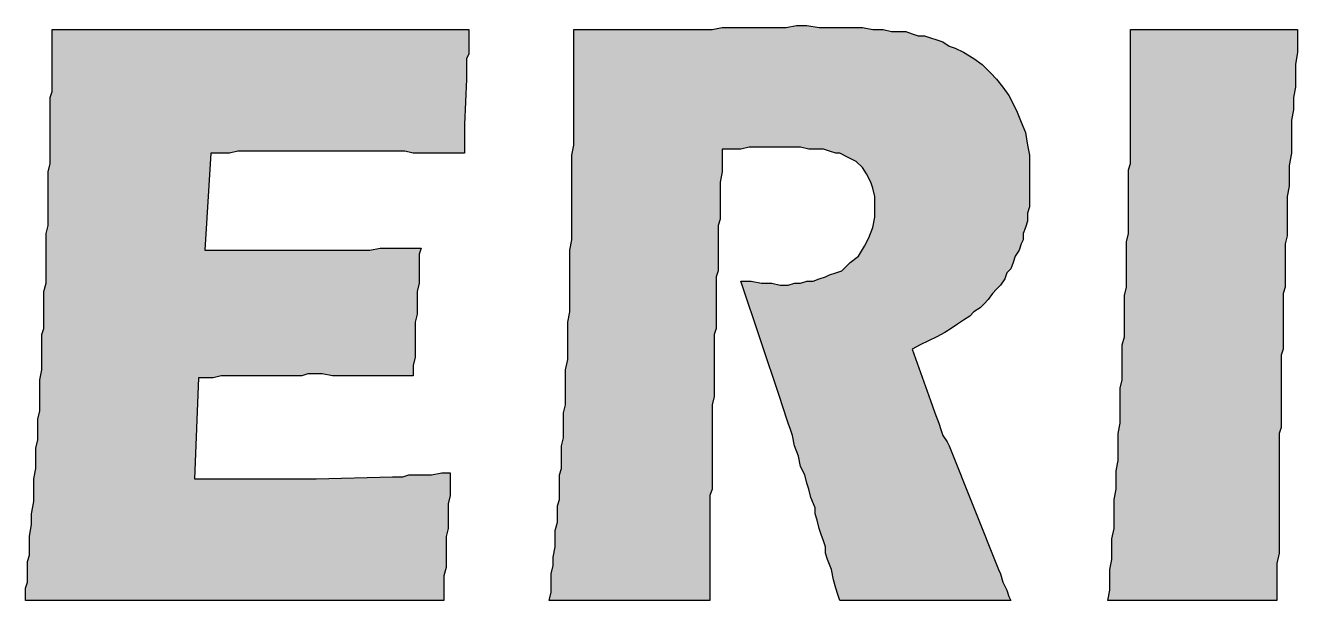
# Model space of a CAD drawing. Extents: x 0 to 36, y -3.3 to 24.
# Drawn here: x 17.932 to 18.443, y 1.73 to 1.961 of the extents above; entities that cross this region are included whole.
import ezdxf

# ---------------------------------------------------------------- set-up
doc = ezdxf.new("R2010")
doc.units = 0
doc.header["$LTSCALE"] = 10
doc.header["$MEASUREMENT"] = 0
doc.layers.add('BDR-18', color=1, linetype='Continuous')

# ---------------------------------------------------------------- blocks, each defined once
blk = doc.blocks.new('hel_logo_borderless_compact')
at = {"layer": 'BDR-18', "linetype": 'ByBlock'}
h = blk.add_hatch(color=256, dxfattribs=at)
h.dxf.hatch_style = 1
h.paths.add_polyline_path([(1.89722, 0.97972), (1.89722, 0.9822), (1.89722, 0.98469), (1.89804, 0.98717), (1.89804, 0.99048), (1.89804, 0.99297), (1.89804, 0.99545), (1.89887, 0.99794), (1.89887, 1.00042), (1.89887, 1.0029), (1.89887, 1.00539), (1.8997, 1.01036), (1.8997, 1.0145), (1.90053, 1.01947), (1.90053, 1.02361), (1.90053, 1.02857), (1.90136, 1.03271), (1.90136, 1.03685), (1.90136, 1.04099), (1.90218, 1.04431), (1.90218, 1.04845), (1.90218, 1.05259), (1.90301, 1.0559), (1.90301, 1.06004), (1.90301, 1.06418), (1.90301, 1.06832), (1.90384, 1.07246), (1.90384, 1.0766), (1.90384, 1.08157), (1.90384, 1.08654), (1.90467, 1.08902), (1.90467, 1.0915), (1.90467, 1.09399), (1.90467, 1.09647), (1.90467, 1.09896), (1.90467, 1.10144), (1.90467, 1.10392), (1.9055, 1.10724), (1.9055, 1.10972), (1.9055, 1.1122), (1.9055, 1.11552), (1.9055, 1.118), (1.9055, 1.12131), (1.9055, 1.1238), (1.9055, 1.12711), (1.90632, 1.13042), (1.90632, 1.13291), (1.90632, 1.13622), (1.90632, 1.1387), (1.90632, 1.14201), (1.90632, 1.1445), (1.90632, 1.14698), (1.90632, 1.14947), (1.90632, 1.15195), (1.90715, 1.15526), (1.90715, 1.15692), (1.90715, 1.16189), (1.90715, 1.16603), (1.90715, 1.17017), (1.90715, 1.17431), (1.90715, 1.17845), (1.90715, 1.18176), (1.90798, 1.18424), (1.90798, 1.18755), (1.90798, 1.19004), (1.90798, 1.19252), (1.90798, 1.19418), (1.90798, 1.20908), (1.91212, 1.20908), (1.91709, 1.20908), (1.92123, 1.20908), (1.9262, 1.20908), (1.92868, 1.20908), (1.93117, 1.20908), (1.93365, 1.20908), (1.93613, 1.20908), (1.93862, 1.20908), (1.9411, 1.20908), (1.94441, 1.20908), (1.9469, 1.20908), (1.94938, 1.20908), (1.95187, 1.20908), (1.95518, 1.20908), (1.95766, 1.20908), (1.96097, 1.20908), (1.96346, 1.20908), (1.96594, 1.20908), (1.96925, 1.20908), (1.97174, 1.20908), (1.97505, 1.20908), (1.97836, 1.20908), (1.98085, 1.20908), (1.98416, 1.20908), (1.98747, 1.20908), (1.98996, 1.20908), (1.99327, 1.20908), (1.99658, 1.20908), (1.99906, 1.20908), (2.00238, 1.20908), (2.00486, 1.20908), (2.00734, 1.20908), (2.01066, 1.20908), (2.01314, 1.20908), (2.01645, 1.20908), (2.01894, 1.20908), (2.02142, 1.20908), (2.0239, 1.20908), (2.02722, 1.20908), (2.0297, 1.20908), (2.03218, 1.20908), (2.03467, 1.20908), (2.03715, 1.20908), (2.03964, 1.20908), (2.04212, 1.20908), (2.04461, 1.20908), (2.04709, 1.20908), (2.04957, 1.20908), (2.05206, 1.20908), (2.05703, 1.20908), (2.06199, 1.20908), (2.06613, 1.20908), (2.0711, 1.20908), (2.07524, 1.20908), (2.07524, 1.20412), (2.07524, 1.20246), (2.07524, 1.19915), (2.07441, 1.19749), (2.07441, 1.19501), (2.07441, 1.19252), (2.07441, 1.18921), (2.07359, 1.17099), (2.07359, 1.16768), (2.07359, 1.1652), (2.07359, 1.16189), (2.07359, 1.1594), (2.06945, 1.1594), (2.06613, 1.1594), (2.06282, 1.1594), (2.05951, 1.1594), (2.0562, 1.1594), (2.05289, 1.1594), (2.04957, 1.16023), (2.04626, 1.16023), (2.04378, 1.16023), (2.04047, 1.16023), (2.03798, 1.16023), (2.03467, 1.16023), (2.03218, 1.16023), (2.0297, 1.16023), (2.02722, 1.16023), (2.02473, 1.16023), (2.02142, 1.16023), (2.01894, 1.16023), (2.01645, 1.16023), (2.0148, 1.16023), (2.00983, 1.16023), (2.00652, 1.16023), (2.0032, 1.16023), (1.99989, 1.16023), (1.99741, 1.16023), (1.99492, 1.16023), (1.99327, 1.16023), (1.99078, 1.16023), (1.9883, 1.16023), (1.98582, 1.16023), (1.9825, 1.16023), (1.97919, 1.1594), (1.97505, 1.1594), (1.97174, 1.1594), (1.96925, 1.12048), (1.97422, 1.12048), (1.97919, 1.12048), (1.98168, 1.12048), (1.98416, 1.12048), (1.98664, 1.12048), (1.98913, 1.12048), (1.99161, 1.12048), (1.9941, 1.12048), (1.99658, 1.12048), (1.99989, 1.12048), (2.00238, 1.12048), (2.00486, 1.12048), (2.00817, 1.12048), (2.01066, 1.12048), (2.01397, 1.12048), (2.01728, 1.12048), (2.01894, 1.12048), (2.02142, 1.12048), (2.0239, 1.12048), (2.02639, 1.12048), (2.0297, 1.12048), (2.03218, 1.12048), (2.0355, 1.12048), (2.03964, 1.12131), (2.04295, 1.12131), (2.04709, 1.12131), (2.05123, 1.12131), (2.0562, 1.12131), (2.05537, 1.11883), (2.05537, 1.11552), (2.05537, 1.11303), (2.05537, 1.11055), (2.05537, 1.10724), (2.05454, 1.10392), (2.05454, 1.10061), (2.05454, 1.09813), (2.05454, 1.09482), (2.05371, 1.0915), (2.05371, 1.08819), (2.05371, 1.08405), (2.05371, 1.08074), (2.05371, 1.07743), (2.05289, 1.07412), (2.05289, 1.06997), (2.04957, 1.06997), (2.04709, 1.06997), (2.04378, 1.06997), (2.04047, 1.06997), (2.03798, 1.06997), (2.0355, 1.06997), (2.03218, 1.06997), (2.0297, 1.06997), (2.02722, 1.06997), (2.02556, 1.06997), (2.02059, 1.06997), (2.01645, 1.0708), (2.01314, 1.0708), (2.01066, 1.0708), (2.00817, 1.06997), (2.00486, 1.06997), (2.00238, 1.06997), (1.99989, 1.06997), (1.99658, 1.06997), (1.9941, 1.06997), (1.99078, 1.06997), (1.9883, 1.06997), (1.98499, 1.06997), (1.9825, 1.06997), (1.97919, 1.06997), (1.97588, 1.06997), (1.97257, 1.06915), (1.97008, 1.06915), (1.96677, 1.06915), (1.96511, 1.02857), (1.98168, 1.02857), (1.98416, 1.02857), (1.98664, 1.02857), (1.98996, 1.02857), (1.9941, 1.02857), (1.99824, 1.02857), (2.00072, 1.02857), (2.0032, 1.02857), (2.00569, 1.02857), (2.00817, 1.02857), (2.01066, 1.02857), (2.01397, 1.02857), (2.04461, 1.0294), (2.04709, 1.0294), (2.04875, 1.0294), (2.05123, 1.03023), (2.05454, 1.03023), (2.05703, 1.03023), (2.06034, 1.03023), (2.06448, 1.03106), (2.06779, 1.03106), (2.06779, 1.02775), (2.06779, 1.02443), (2.06779, 1.02195), (2.06696, 1.01864), (2.06696, 1.01533), (2.06696, 1.01201), (2.06696, 1.0087), (2.06613, 1.00539), (2.06613, 1.00208), (2.06613, 0.99959), (2.06613, 0.99628), (2.06613, 0.99297), (2.06531, 0.98966), (2.06531, 0.98634), (2.06531, 0.98303), (2.06531, 0.97972), (2.06034, 0.97972), (2.0562, 0.97972), (2.05123, 0.97972), (2.04626, 0.97972), (2.04129, 0.97972), (2.03633, 0.97972), (2.03384, 0.97972), (2.03136, 0.97972), (2.02887, 0.97972), (2.02639, 0.97972), (2.0239, 0.97972), (2.02142, 0.97972), (2.01894, 0.97972), (2.01645, 0.97972), (2.01397, 0.97972), (2.01148, 0.97972), (2.009, 0.97972), (2.00569, 0.97972), (2.0032, 0.97972), (2.00072, 0.97972), (1.99824, 0.97972), (1.99575, 0.97972), (1.99244, 0.97972), (1.98996, 0.97972), (1.98747, 0.97972), (1.98499, 0.97972), (1.91875, 0.97972)])
h = blk.add_hatch(color=256, dxfattribs=at)
h.dxf.hatch_style = 1
h.paths.add_polyline_path([(2.10754, 0.97972), (2.10836, 0.98303), (2.10836, 0.98717), (2.10836, 0.99048), (2.10919, 0.9938), (2.10919, 0.99711), (2.11002, 1.00125), (2.11002, 1.00456), (2.11002, 1.00787), (2.11085, 1.01119), (2.11085, 1.0145), (2.11085, 1.01781), (2.11168, 1.02029), (2.11168, 1.02361), (2.11168, 1.02692), (2.11168, 1.03023), (2.1125, 1.03271), (2.1125, 1.03603), (2.1125, 1.03934), (2.1125, 1.04182), (2.11333, 1.04513), (2.11333, 1.04845), (2.11333, 1.05176), (2.11333, 1.05507), (2.11416, 1.05838), (2.11416, 1.06169), (2.11416, 1.06583), (2.11416, 1.06915), (2.11416, 1.07246), (2.11499, 1.0766), (2.11499, 1.07991), (2.11499, 1.08405), (2.11499, 1.08819), (2.11499, 1.0915), (2.11582, 1.09564), (2.11582, 1.09978), (2.11582, 1.10392), (2.11582, 1.10806), (2.11582, 1.1122), (2.11582, 1.11634), (2.11582, 1.12048), (2.11664, 1.12462), (2.11664, 1.12876), (2.11664, 1.13291), (2.11664, 1.13705), (2.11664, 1.14119), (2.11664, 1.14533), (2.11664, 1.14947), (2.11664, 1.15443), (2.11664, 1.15857), (2.11747, 1.16271), (2.11747, 1.16685), (2.11747, 1.17017), (2.11747, 1.17431), (2.11747, 1.17845), (2.11747, 1.18176), (2.11747, 1.18507), (2.11747, 1.18838), (2.11747, 1.1917), (2.11747, 1.19501), (2.11747, 1.19832), (2.11747, 1.2008), (2.11747, 1.20412), (2.11747, 1.2066), (2.11747, 1.20908), (2.12244, 1.20908), (2.12658, 1.20908), (2.13072, 1.20908), (2.13486, 1.20908), (2.13817, 1.20908), (2.14148, 1.20908), (2.1448, 1.20908), (2.14811, 1.20908), (2.15142, 1.20908), (2.15391, 1.20908), (2.15805, 1.20908), (2.16136, 1.20908), (2.16467, 1.20908), (2.16881, 1.20908), (2.17295, 1.20908), (2.17709, 1.20991), (2.18123, 1.20991), (2.1862, 1.20991), (2.19034, 1.20991), (2.19448, 1.20991), (2.19862, 1.20991), (2.20276, 1.20991), (2.2069, 1.21074), (2.21104, 1.21074), (2.21601, 1.20991), (2.22015, 1.20991), (2.22512, 1.20991), (2.22926, 1.20991), (2.2334, 1.20991), (2.23754, 1.20908), (2.24168, 1.20908), (2.24499, 1.20826), (2.2483, 1.20826), (2.25078, 1.20826), (2.25327, 1.20743), (2.25575, 1.2066), (2.25824, 1.2066), (2.26072, 1.20577), (2.2632, 1.20494), (2.26569, 1.20412), (2.26817, 1.20246), (2.27066, 1.20163), (2.27397, 1.19998), (2.27811, 1.19749), (2.28142, 1.19501), (2.28473, 1.1917), (2.28722, 1.18921), (2.2897, 1.1859), (2.29219, 1.18259), (2.29384, 1.17927), (2.2955, 1.17596), (2.29715, 1.17182), (2.29881, 1.16768), (2.29964, 1.16271), (2.30047, 1.15857), (2.30047, 1.15609), (2.30047, 1.15361), (2.30047, 1.15112), (2.30047, 1.14864), (2.30047, 1.14615), (2.30047, 1.14284), (2.30047, 1.14036), (2.30047, 1.13787), (2.29964, 1.13539), (2.29964, 1.13208), (2.29881, 1.12959), (2.29798, 1.12711), (2.29798, 1.12462), (2.29715, 1.12297), (2.29633, 1.12048), (2.29467, 1.118), (2.29384, 1.11552), (2.29301, 1.11303), (2.29136, 1.11138), (2.29053, 1.10889), (2.28887, 1.10641), (2.28722, 1.10475), (2.28556, 1.1031), (2.28391, 1.10061), (2.28225, 1.09896), (2.28059, 1.0973), (2.27811, 1.09564), (2.27645, 1.09399), (2.27397, 1.09233), (2.27148, 1.09068), (2.269, 1.08902), (2.26652, 1.08736), (2.2632, 1.08571), (2.25989, 1.08405), (2.25658, 1.0824), (2.25327, 1.08074), (2.26072, 1.06004), (2.26238, 1.05507), (2.26403, 1.05093), (2.26486, 1.04845), (2.26569, 1.04596), (2.26734, 1.04348), (2.26817, 1.04182), (2.28805, 0.99214), (2.28887, 0.99048), (2.2897, 0.98717), (2.29136, 0.98386), (2.29219, 0.98138), (2.29301, 0.97972), (2.2897, 0.97972), (2.28722, 0.97972), (2.28391, 0.97972), (2.28142, 0.97972), (2.27894, 0.97972), (2.27645, 0.97972), (2.27231, 0.97972), (2.26817, 0.97972), (2.26486, 0.97972), (2.26155, 0.97972), (2.25989, 0.97972), (2.25658, 0.97972), (2.25327, 0.97972), (2.24913, 0.97972), (2.24499, 0.97972), (2.2425, 0.97972), (2.24085, 0.97972), (2.23836, 0.97972), (2.23505, 0.97972), (2.23257, 0.97972), (2.23008, 0.97972), (2.22677, 0.97972), (2.22429, 0.97972), (2.22346, 0.9822), (2.22263, 0.98469), (2.2218, 0.988), (2.22098, 0.99214), (2.21932, 0.99628), (2.21849, 0.99876), (2.21849, 1.00125), (2.21766, 1.00373), (2.21684, 1.00622), (2.21601, 1.0087), (2.21518, 1.01201), (2.21435, 1.0145), (2.21435, 1.01698), (2.2127, 1.02112), (2.21187, 1.02443), (2.21104, 1.02692), (2.21021, 1.03023), (2.20855, 1.03354), (2.20773, 1.03768), (2.20607, 1.04182), (2.20524, 1.04596), (2.20441, 1.04845), (2.20359, 1.05093), (2.20276, 1.05341), (2.20193, 1.0559), (2.2011, 1.05838), (2.20027, 1.06087), (2.18454, 1.10806), (2.18868, 1.10806), (2.19282, 1.10724), (2.19696, 1.10724), (2.20027, 1.10641), (2.20359, 1.10641), (2.20607, 1.10724), (2.20855, 1.10724), (2.21104, 1.10806), (2.21352, 1.10806), (2.21601, 1.10889), (2.21849, 1.10972), (2.22015, 1.11055), (2.22263, 1.11138), (2.22512, 1.1122), (2.22843, 1.11552), (2.23174, 1.118), (2.23422, 1.12214), (2.23588, 1.12545), (2.23754, 1.12959), (2.23836, 1.13373), (2.23836, 1.13787), (2.23836, 1.14201), (2.23754, 1.14533), (2.23671, 1.14781), (2.23505, 1.15112), (2.2334, 1.15361), (2.23091, 1.15609), (2.2276, 1.15775), (2.22429, 1.1594), (2.22263, 1.1594), (2.22015, 1.16023), (2.21766, 1.16106), (2.21518, 1.16106), (2.21187, 1.16106), (2.20855, 1.16189), (2.20524, 1.16189), (2.2011, 1.16189), (2.19862, 1.16189), (2.19613, 1.16189), (2.19282, 1.16189), (2.19034, 1.16189), (2.18785, 1.16189), (2.18454, 1.16106), (2.18123, 1.16106), (2.17709, 1.16106), (2.17709, 1.15692), (2.17709, 1.15195), (2.17626, 1.14781), (2.17626, 1.14284), (2.17626, 1.14036), (2.17626, 1.13787), (2.17626, 1.13539), (2.17626, 1.13291), (2.17543, 1.13042), (2.17543, 1.12794), (2.17543, 1.12545), (2.17543, 1.12297), (2.17543, 1.12048), (2.17543, 1.11717), (2.17543, 1.11469), (2.17543, 1.1122), (2.17461, 1.10972), (2.17461, 1.10641), (2.17461, 1.10392), (2.17461, 1.10061), (2.17461, 1.09813), (2.17461, 1.09482), (2.17461, 1.09233), (2.17461, 1.08902), (2.17378, 1.08654), (2.17378, 1.08322), (2.17378, 1.07991), (2.17378, 1.0766), (2.17378, 1.07412), (2.17378, 1.0708), (2.17378, 1.06749), (2.17378, 1.06418), (2.17378, 1.06169), (2.17295, 1.05838), (2.17295, 1.05507), (2.17295, 1.05259), (2.17295, 1.04927), (2.17295, 1.04596), (2.17295, 1.04265), (2.17295, 1.04017), (2.17295, 1.03685), (2.17295, 1.03354), (2.17295, 1.03106), (2.17295, 1.02775), (2.17295, 1.02443), (2.17212, 1.02195), (2.17212, 1.01864), (2.17212, 1.01533), (2.17212, 1.01284), (2.17212, 1.00953), (2.17212, 1.00622), (2.17212, 1.00373), (2.17212, 1.00042), (2.17212, 0.99711), (2.17212, 0.99462), (2.17212, 0.99131), (2.17212, 0.98883), (2.17212, 0.98552), (2.17212, 0.9822), (2.17212, 0.97972), (2.16881, 0.97972), (2.16633, 0.97972), (2.16301, 0.97972), (2.16053, 0.97972), (2.15805, 0.97972), (2.15556, 0.97972), (2.15142, 0.97972), (2.14728, 0.97972), (2.14397, 0.97972), (2.14148, 0.97972), (2.139, 0.97972), (2.13652, 0.97972), (2.13403, 0.97972), (2.13072, 0.97972), (2.12658, 0.97972), (2.12244, 0.97972), (2.12078, 0.97972), (2.1183, 0.97972), (2.11582, 0.97972), (2.11333, 0.97972), (2.11085, 0.97972)])
h = blk.add_hatch(color=256, dxfattribs=at)
h.dxf.hatch_style = 1
h.paths.add_polyline_path([(2.33193, 0.97972), (2.33276, 0.98386), (2.33276, 0.988), (2.33276, 0.99214), (2.33359, 0.99628), (2.33359, 1.00042), (2.33359, 1.00456), (2.33442, 1.0087), (2.33442, 1.01201), (2.33442, 1.01615), (2.33442, 1.02029), (2.33524, 1.02443), (2.33524, 1.02775), (2.33524, 1.03189), (2.33607, 1.03603), (2.33607, 1.03934), (2.33607, 1.04348), (2.33607, 1.04679), (2.3369, 1.05093), (2.3369, 1.05424), (2.3369, 1.05755), (2.3369, 1.06169), (2.3369, 1.06501), (2.33773, 1.06832), (2.33773, 1.07246), (2.33773, 1.07577), (2.33773, 1.07908), (2.33773, 1.0824), (2.33856, 1.08571), (2.33856, 1.08902), (2.33856, 1.09233), (2.33856, 1.09564), (2.33856, 1.09896), (2.33856, 1.10227), (2.33938, 1.10558), (2.33938, 1.10889), (2.33938, 1.1122), (2.33938, 1.11469), (2.33938, 1.118), (2.33938, 1.12131), (2.33938, 1.1238), (2.34021, 1.12711), (2.34021, 1.13042), (2.34021, 1.13291), (2.34021, 1.13622), (2.34021, 1.1387), (2.34021, 1.14201), (2.34021, 1.1445), (2.34021, 1.14698), (2.34021, 1.15029), (2.34021, 1.15278), (2.34104, 1.15526), (2.34104, 1.15775), (2.34104, 1.16106), (2.34104, 1.16354), (2.34104, 1.16603), (2.34104, 1.16851), (2.34104, 1.17099), (2.34104, 1.17348), (2.34104, 1.17596), (2.34104, 1.17845), (2.34104, 1.18259), (2.34104, 1.18755), (2.34104, 1.20908), (2.34435, 1.20908), (2.34684, 1.20908), (2.35015, 1.20908), (2.35263, 1.20908), (2.35594, 1.20908), (2.35843, 1.20908), (2.36091, 1.20908), (2.36257, 1.20908), (2.36671, 1.20908), (2.37085, 1.20908), (2.37333, 1.20908), (2.37582, 1.20908), (2.37747, 1.20908), (2.37996, 1.20908), (2.38244, 1.20908), (2.38658, 1.20908), (2.38824, 1.20908), (2.39072, 1.20908), (2.39321, 1.20908), (2.39569, 1.20908), (2.399, 1.20908), (2.40149, 1.20908), (2.4048, 1.20908), (2.40811, 1.20908), (2.40811, 1.20494), (2.40811, 1.19998), (2.40728, 1.19501), (2.40728, 1.19087), (2.40728, 1.1859), (2.40645, 1.18176), (2.40645, 1.17679), (2.40563, 1.17265), (2.40563, 1.16768), (2.40563, 1.16354), (2.40563, 1.1594), (2.4048, 1.15443), (2.4048, 1.15029), (2.4048, 1.14615), (2.40397, 1.14201), (2.40397, 1.13787), (2.40397, 1.13456), (2.40397, 1.13208), (2.40397, 1.12876), (2.40397, 1.12628), (2.40314, 1.12297), (2.40314, 1.12048), (2.40314, 1.11717), (2.40314, 1.11469), (2.40314, 1.11138), (2.40314, 1.10889), (2.40314, 1.10558), (2.40231, 1.1031), (2.40231, 1.10061), (2.40231, 1.0973), (2.40231, 1.09482), (2.40231, 1.09233), (2.40231, 1.08902), (2.40231, 1.08654), (2.40231, 1.08405), (2.40231, 1.08074), (2.40149, 1.07826), (2.40149, 1.07577), (2.40149, 1.07329), (2.40149, 1.06997), (2.40149, 1.06749), (2.40149, 1.06501), (2.40149, 1.06252), (2.40149, 1.06004), (2.40149, 1.05755), (2.40149, 1.05424), (2.40149, 1.05176), (2.40149, 1.04927), (2.40066, 1.04679), (2.40066, 1.04431), (2.40066, 1.04182), (2.40066, 1.03934), (2.40066, 1.03685), (2.40066, 1.03437), (2.40066, 1.0294), (2.40066, 1.02526), (2.40066, 1.02029), (2.40066, 1.01615), (2.40066, 1.01119), (2.40066, 1.00704), (2.40066, 1.0029), (2.40066, 0.99876), (2.39983, 0.99462), (2.39983, 0.99048), (2.39983, 0.98717), (2.39983, 0.98303), (2.39983, 0.97972), (2.36919, 0.97972), (2.36671, 0.97972), (2.3634, 0.97972), (2.36008, 0.97972), (2.35594, 0.97972), (2.35346, 0.97972), (2.35098, 0.97972), (2.34766, 0.97972), (2.34518, 0.97972), (2.34187, 0.97972), (2.33938, 0.97972), (2.33607, 0.97972)])
for points in [[(1.89722, 0.97972), (1.89722, 0.9822), (1.89722, 0.98469), (1.89804, 0.98717), (1.89804, 0.99048), (1.89804, 0.99297), (1.89804, 0.99545), (1.89887, 0.99794), (1.89887, 1.00042), (1.89887, 1.0029), (1.89887, 1.00539), (1.8997, 1.01036), (1.8997, 1.0145), (1.90053, 1.01947), (1.90053, 1.02361), (1.90053, 1.02857), (1.90136, 1.03271), (1.90136, 1.03685), (1.90136, 1.04099), (1.90218, 1.04431), (1.90218, 1.04845), (1.90218, 1.05259), (1.90301, 1.0559), (1.90301, 1.06004), (1.90301, 1.06418), (1.90301, 1.06832), (1.90384, 1.07246), (1.90384, 1.0766), (1.90384, 1.08157), (1.90384, 1.08654), (1.90467, 1.08902), (1.90467, 1.0915), (1.90467, 1.09399), (1.90467, 1.09647), (1.90467, 1.09896), (1.90467, 1.10144), (1.90467, 1.10392), (1.9055, 1.10724), (1.9055, 1.10972), (1.9055, 1.1122), (1.9055, 1.11552), (1.9055, 1.118), (1.9055, 1.12131), (1.9055, 1.1238), (1.9055, 1.12711), (1.90632, 1.13042), (1.90632, 1.13291), (1.90632, 1.13622), (1.90632, 1.1387), (1.90632, 1.14201), (1.90632, 1.1445), (1.90632, 1.14698), (1.90632, 1.14947), (1.90632, 1.15195), (1.90715, 1.15526), (1.90715, 1.15692), (1.90715, 1.16189), (1.90715, 1.16603), (1.90715, 1.17017), (1.90715, 1.17431), (1.90715, 1.17845), (1.90715, 1.18176), (1.90798, 1.18424), (1.90798, 1.18755), (1.90798, 1.19004), (1.90798, 1.19252), (1.90798, 1.19418), (1.90798, 1.20908), (1.91212, 1.20908), (1.91709, 1.20908), (1.92123, 1.20908), (1.9262, 1.20908), (1.92868, 1.20908), (1.93117, 1.20908), (1.93365, 1.20908), (1.93613, 1.20908), (1.93862, 1.20908), (1.9411, 1.20908), (1.94441, 1.20908), (1.9469, 1.20908), (1.94938, 1.20908), (1.95187, 1.20908), (1.95518, 1.20908), (1.95766, 1.20908), (1.96097, 1.20908), (1.96346, 1.20908), (1.96594, 1.20908), (1.96925, 1.20908), (1.97174, 1.20908), (1.97505, 1.20908), (1.97836, 1.20908), (1.98085, 1.20908), (1.98416, 1.20908), (1.98747, 1.20908), (1.98996, 1.20908), (1.99327, 1.20908), (1.99658, 1.20908), (1.99906, 1.20908), (2.00238, 1.20908), (2.00486, 1.20908), (2.00734, 1.20908), (2.01066, 1.20908), (2.01314, 1.20908), (2.01645, 1.20908), (2.01894, 1.20908), (2.02142, 1.20908), (2.0239, 1.20908), (2.02722, 1.20908), (2.0297, 1.20908), (2.03218, 1.20908), (2.03467, 1.20908), (2.03715, 1.20908), (2.03964, 1.20908), (2.04212, 1.20908), (2.04461, 1.20908), (2.04709, 1.20908), (2.04957, 1.20908), (2.05206, 1.20908), (2.05703, 1.20908), (2.06199, 1.20908), (2.06613, 1.20908), (2.0711, 1.20908), (2.07524, 1.20908), (2.07524, 1.20412), (2.07524, 1.20246), (2.07524, 1.19915), (2.07441, 1.19749), (2.07441, 1.19501), (2.07441, 1.19252), (2.07441, 1.18921), (2.07359, 1.17099), (2.07359, 1.16768), (2.07359, 1.1652), (2.07359, 1.16189), (2.07359, 1.1594), (2.06945, 1.1594), (2.06613, 1.1594), (2.06282, 1.1594), (2.05951, 1.1594), (2.0562, 1.1594), (2.05289, 1.1594), (2.04957, 1.16023), (2.04626, 1.16023), (2.04378, 1.16023), (2.04047, 1.16023), (2.03798, 1.16023), (2.03467, 1.16023), (2.03218, 1.16023), (2.0297, 1.16023), (2.02722, 1.16023), (2.02473, 1.16023), (2.02142, 1.16023), (2.01894, 1.16023), (2.01645, 1.16023), (2.0148, 1.16023), (2.00983, 1.16023), (2.00652, 1.16023), (2.0032, 1.16023), (1.99989, 1.16023), (1.99741, 1.16023), (1.99492, 1.16023), (1.99327, 1.16023), (1.99078, 1.16023), (1.9883, 1.16023), (1.98582, 1.16023), (1.9825, 1.16023), (1.97919, 1.1594), (1.97505, 1.1594), (1.97174, 1.1594), (1.96925, 1.12048), (1.97422, 1.12048), (1.97919, 1.12048), (1.98168, 1.12048), (1.98416, 1.12048), (1.98664, 1.12048), (1.98913, 1.12048), (1.99161, 1.12048), (1.9941, 1.12048), (1.99658, 1.12048), (1.99989, 1.12048), (2.00238, 1.12048), (2.00486, 1.12048), (2.00817, 1.12048), (2.01066, 1.12048), (2.01397, 1.12048), (2.01728, 1.12048), (2.01894, 1.12048), (2.02142, 1.12048), (2.0239, 1.12048), (2.02639, 1.12048), (2.0297, 1.12048), (2.03218, 1.12048), (2.0355, 1.12048), (2.03964, 1.12131), (2.04295, 1.12131), (2.04709, 1.12131), (2.05123, 1.12131), (2.0562, 1.12131), (2.05537, 1.11883), (2.05537, 1.11552), (2.05537, 1.11303), (2.05537, 1.11055), (2.05537, 1.10724), (2.05454, 1.10392), (2.05454, 1.10061), (2.05454, 1.09813), (2.05454, 1.09482), (2.05371, 1.0915), (2.05371, 1.08819), (2.05371, 1.08405), (2.05371, 1.08074), (2.05371, 1.07743), (2.05289, 1.07412), (2.05289, 1.06997), (2.04957, 1.06997), (2.04709, 1.06997), (2.04378, 1.06997), (2.04047, 1.06997), (2.03798, 1.06997), (2.0355, 1.06997), (2.03218, 1.06997), (2.0297, 1.06997), (2.02722, 1.06997), (2.02556, 1.06997), (2.02059, 1.06997), (2.01645, 1.0708), (2.01314, 1.0708), (2.01066, 1.0708), (2.00817, 1.06997), (2.00486, 1.06997), (2.00238, 1.06997), (1.99989, 1.06997), (1.99658, 1.06997), (1.9941, 1.06997), (1.99078, 1.06997), (1.9883, 1.06997), (1.98499, 1.06997), (1.9825, 1.06997), (1.97919, 1.06997), (1.97588, 1.06997), (1.97257, 1.06915), (1.97008, 1.06915), (1.96677, 1.06915), (1.96511, 1.02857), (1.98168, 1.02857), (1.98416, 1.02857), (1.98664, 1.02857), (1.98996, 1.02857), (1.9941, 1.02857), (1.99824, 1.02857), (2.00072, 1.02857), (2.0032, 1.02857), (2.00569, 1.02857), (2.00817, 1.02857), (2.01066, 1.02857), (2.01397, 1.02857), (2.04461, 1.0294), (2.04709, 1.0294), (2.04875, 1.0294), (2.05123, 1.03023), (2.05454, 1.03023), (2.05703, 1.03023), (2.06034, 1.03023), (2.06448, 1.03106), (2.06779, 1.03106), (2.06779, 1.02775), (2.06779, 1.02443), (2.06779, 1.02195), (2.06696, 1.01864), (2.06696, 1.01533), (2.06696, 1.01201), (2.06696, 1.0087), (2.06613, 1.00539), (2.06613, 1.00208), (2.06613, 0.99959), (2.06613, 0.99628), (2.06613, 0.99297), (2.06531, 0.98966), (2.06531, 0.98634), (2.06531, 0.98303), (2.06531, 0.97972), (2.06034, 0.97972), (2.0562, 0.97972), (2.05123, 0.97972), (2.04626, 0.97972), (2.04129, 0.97972), (2.03633, 0.97972), (2.03384, 0.97972), (2.03136, 0.97972), (2.02887, 0.97972), (2.02639, 0.97972), (2.0239, 0.97972), (2.02142, 0.97972), (2.01894, 0.97972), (2.01645, 0.97972), (2.01397, 0.97972), (2.01148, 0.97972), (2.009, 0.97972), (2.00569, 0.97972), (2.0032, 0.97972), (2.00072, 0.97972), (1.99824, 0.97972), (1.99575, 0.97972), (1.99244, 0.97972), (1.98996, 0.97972), (1.98747, 0.97972), (1.98499, 0.97972), (1.91875, 0.97972)], [(2.10754, 0.97972), (2.10836, 0.98303), (2.10836, 0.98717), (2.10836, 0.99048), (2.10919, 0.9938), (2.10919, 0.99711), (2.11002, 1.00125), (2.11002, 1.00456), (2.11002, 1.00787), (2.11085, 1.01119), (2.11085, 1.0145), (2.11085, 1.01781), (2.11168, 1.02029), (2.11168, 1.02361), (2.11168, 1.02692), (2.11168, 1.03023), (2.1125, 1.03271), (2.1125, 1.03603), (2.1125, 1.03934), (2.1125, 1.04182), (2.11333, 1.04513), (2.11333, 1.04845), (2.11333, 1.05176), (2.11333, 1.05507), (2.11416, 1.05838), (2.11416, 1.06169), (2.11416, 1.06583), (2.11416, 1.06915), (2.11416, 1.07246), (2.11499, 1.0766), (2.11499, 1.07991), (2.11499, 1.08405), (2.11499, 1.08819), (2.11499, 1.0915), (2.11582, 1.09564), (2.11582, 1.09978), (2.11582, 1.10392), (2.11582, 1.10806), (2.11582, 1.1122), (2.11582, 1.11634), (2.11582, 1.12048), (2.11664, 1.12462), (2.11664, 1.12876), (2.11664, 1.13291), (2.11664, 1.13705), (2.11664, 1.14119), (2.11664, 1.14533), (2.11664, 1.14947), (2.11664, 1.15443), (2.11664, 1.15857), (2.11747, 1.16271), (2.11747, 1.16685), (2.11747, 1.17017), (2.11747, 1.17431), (2.11747, 1.17845), (2.11747, 1.18176), (2.11747, 1.18507), (2.11747, 1.18838), (2.11747, 1.1917), (2.11747, 1.19501), (2.11747, 1.19832), (2.11747, 1.2008), (2.11747, 1.20412), (2.11747, 1.2066), (2.11747, 1.20908), (2.12244, 1.20908), (2.12658, 1.20908), (2.13072, 1.20908), (2.13486, 1.20908), (2.13817, 1.20908), (2.14148, 1.20908), (2.1448, 1.20908), (2.14811, 1.20908), (2.15142, 1.20908), (2.15391, 1.20908), (2.15805, 1.20908), (2.16136, 1.20908), (2.16467, 1.20908), (2.16881, 1.20908), (2.17295, 1.20908), (2.17709, 1.20991), (2.18123, 1.20991), (2.1862, 1.20991), (2.19034, 1.20991), (2.19448, 1.20991), (2.19862, 1.20991), (2.20276, 1.20991), (2.2069, 1.21074), (2.21104, 1.21074), (2.21601, 1.20991), (2.22015, 1.20991), (2.22512, 1.20991), (2.22926, 1.20991), (2.2334, 1.20991), (2.23754, 1.20908), (2.24168, 1.20908), (2.24499, 1.20826), (2.2483, 1.20826), (2.25078, 1.20826), (2.25327, 1.20743), (2.25575, 1.2066), (2.25824, 1.2066), (2.26072, 1.20577), (2.2632, 1.20494), (2.26569, 1.20412), (2.26817, 1.20246), (2.27066, 1.20163), (2.27397, 1.19998), (2.27811, 1.19749), (2.28142, 1.19501), (2.28473, 1.1917), (2.28722, 1.18921), (2.2897, 1.1859), (2.29219, 1.18259), (2.29384, 1.17927), (2.2955, 1.17596), (2.29715, 1.17182), (2.29881, 1.16768), (2.29964, 1.16271), (2.30047, 1.15857), (2.30047, 1.15609), (2.30047, 1.15361), (2.30047, 1.15112), (2.30047, 1.14864), (2.30047, 1.14615), (2.30047, 1.14284), (2.30047, 1.14036), (2.30047, 1.13787), (2.29964, 1.13539), (2.29964, 1.13208), (2.29881, 1.12959), (2.29798, 1.12711), (2.29798, 1.12462), (2.29715, 1.12297), (2.29633, 1.12048), (2.29467, 1.118), (2.29384, 1.11552), (2.29301, 1.11303), (2.29136, 1.11138), (2.29053, 1.10889), (2.28887, 1.10641), (2.28722, 1.10475), (2.28556, 1.1031), (2.28391, 1.10061), (2.28225, 1.09896), (2.28059, 1.0973), (2.27811, 1.09564), (2.27645, 1.09399), (2.27397, 1.09233), (2.27148, 1.09068), (2.269, 1.08902), (2.26652, 1.08736), (2.2632, 1.08571), (2.25989, 1.08405), (2.25658, 1.0824), (2.25327, 1.08074), (2.26072, 1.06004), (2.26238, 1.05507), (2.26403, 1.05093), (2.26486, 1.04845), (2.26569, 1.04596), (2.26734, 1.04348), (2.26817, 1.04182), (2.28805, 0.99214), (2.28887, 0.99048), (2.2897, 0.98717), (2.29136, 0.98386), (2.29219, 0.98138), (2.29301, 0.97972), (2.2897, 0.97972), (2.28722, 0.97972), (2.28391, 0.97972), (2.28142, 0.97972), (2.27894, 0.97972), (2.27645, 0.97972), (2.27231, 0.97972), (2.26817, 0.97972), (2.26486, 0.97972), (2.26155, 0.97972), (2.25989, 0.97972), (2.25658, 0.97972), (2.25327, 0.97972), (2.24913, 0.97972), (2.24499, 0.97972), (2.2425, 0.97972), (2.24085, 0.97972), (2.23836, 0.97972), (2.23505, 0.97972), (2.23257, 0.97972), (2.23008, 0.97972), (2.22677, 0.97972), (2.22429, 0.97972), (2.22346, 0.9822), (2.22263, 0.98469), (2.2218, 0.988), (2.22098, 0.99214), (2.21932, 0.99628), (2.21849, 0.99876), (2.21849, 1.00125), (2.21766, 1.00373), (2.21684, 1.00622), (2.21601, 1.0087), (2.21518, 1.01201), (2.21435, 1.0145), (2.21435, 1.01698), (2.2127, 1.02112), (2.21187, 1.02443), (2.21104, 1.02692), (2.21021, 1.03023), (2.20855, 1.03354), (2.20773, 1.03768), (2.20607, 1.04182), (2.20524, 1.04596), (2.20441, 1.04845), (2.20359, 1.05093), (2.20276, 1.05341), (2.20193, 1.0559), (2.2011, 1.05838), (2.20027, 1.06087), (2.18454, 1.10806), (2.18868, 1.10806), (2.19282, 1.10724), (2.19696, 1.10724), (2.20027, 1.10641), (2.20359, 1.10641), (2.20607, 1.10724), (2.20855, 1.10724), (2.21104, 1.10806), (2.21352, 1.10806), (2.21601, 1.10889), (2.21849, 1.10972), (2.22015, 1.11055), (2.22263, 1.11138), (2.22512, 1.1122), (2.22843, 1.11552), (2.23174, 1.118), (2.23422, 1.12214), (2.23588, 1.12545), (2.23754, 1.12959), (2.23836, 1.13373), (2.23836, 1.13787), (2.23836, 1.14201), (2.23754, 1.14533), (2.23671, 1.14781), (2.23505, 1.15112), (2.2334, 1.15361), (2.23091, 1.15609), (2.2276, 1.15775), (2.22429, 1.1594), (2.22263, 1.1594), (2.22015, 1.16023), (2.21766, 1.16106), (2.21518, 1.16106), (2.21187, 1.16106), (2.20855, 1.16189), (2.20524, 1.16189), (2.2011, 1.16189), (2.19862, 1.16189), (2.19613, 1.16189), (2.19282, 1.16189), (2.19034, 1.16189), (2.18785, 1.16189), (2.18454, 1.16106), (2.18123, 1.16106), (2.17709, 1.16106), (2.17709, 1.15692), (2.17709, 1.15195), (2.17626, 1.14781), (2.17626, 1.14284), (2.17626, 1.14036), (2.17626, 1.13787), (2.17626, 1.13539), (2.17626, 1.13291), (2.17543, 1.13042), (2.17543, 1.12794), (2.17543, 1.12545), (2.17543, 1.12297), (2.17543, 1.12048), (2.17543, 1.11717), (2.17543, 1.11469), (2.17543, 1.1122), (2.17461, 1.10972), (2.17461, 1.10641), (2.17461, 1.10392), (2.17461, 1.10061), (2.17461, 1.09813), (2.17461, 1.09482), (2.17461, 1.09233), (2.17461, 1.08902), (2.17378, 1.08654), (2.17378, 1.08322), (2.17378, 1.07991), (2.17378, 1.0766), (2.17378, 1.07412), (2.17378, 1.0708), (2.17378, 1.06749), (2.17378, 1.06418), (2.17378, 1.06169), (2.17295, 1.05838), (2.17295, 1.05507), (2.17295, 1.05259), (2.17295, 1.04927), (2.17295, 1.04596), (2.17295, 1.04265), (2.17295, 1.04017), (2.17295, 1.03685), (2.17295, 1.03354), (2.17295, 1.03106), (2.17295, 1.02775), (2.17295, 1.02443), (2.17212, 1.02195), (2.17212, 1.01864), (2.17212, 1.01533), (2.17212, 1.01284), (2.17212, 1.00953), (2.17212, 1.00622), (2.17212, 1.00373), (2.17212, 1.00042), (2.17212, 0.99711), (2.17212, 0.99462), (2.17212, 0.99131), (2.17212, 0.98883), (2.17212, 0.98552), (2.17212, 0.9822), (2.17212, 0.97972), (2.16881, 0.97972), (2.16633, 0.97972), (2.16301, 0.97972), (2.16053, 0.97972), (2.15805, 0.97972), (2.15556, 0.97972), (2.15142, 0.97972), (2.14728, 0.97972), (2.14397, 0.97972), (2.14148, 0.97972), (2.139, 0.97972), (2.13652, 0.97972), (2.13403, 0.97972), (2.13072, 0.97972), (2.12658, 0.97972), (2.12244, 0.97972), (2.12078, 0.97972), (2.1183, 0.97972), (2.11582, 0.97972), (2.11333, 0.97972), (2.11085, 0.97972)], [(2.33193, 0.97972), (2.33276, 0.98386), (2.33276, 0.988), (2.33276, 0.99214), (2.33359, 0.99628), (2.33359, 1.00042), (2.33359, 1.00456), (2.33442, 1.0087), (2.33442, 1.01201), (2.33442, 1.01615), (2.33442, 1.02029), (2.33524, 1.02443), (2.33524, 1.02775), (2.33524, 1.03189), (2.33607, 1.03603), (2.33607, 1.03934), (2.33607, 1.04348), (2.33607, 1.04679), (2.3369, 1.05093), (2.3369, 1.05424), (2.3369, 1.05755), (2.3369, 1.06169), (2.3369, 1.06501), (2.33773, 1.06832), (2.33773, 1.07246), (2.33773, 1.07577), (2.33773, 1.07908), (2.33773, 1.0824), (2.33856, 1.08571), (2.33856, 1.08902), (2.33856, 1.09233), (2.33856, 1.09564), (2.33856, 1.09896), (2.33856, 1.10227), (2.33938, 1.10558), (2.33938, 1.10889), (2.33938, 1.1122), (2.33938, 1.11469), (2.33938, 1.118), (2.33938, 1.12131), (2.33938, 1.1238), (2.34021, 1.12711), (2.34021, 1.13042), (2.34021, 1.13291), (2.34021, 1.13622), (2.34021, 1.1387), (2.34021, 1.14201), (2.34021, 1.1445), (2.34021, 1.14698), (2.34021, 1.15029), (2.34021, 1.15278), (2.34104, 1.15526), (2.34104, 1.15775), (2.34104, 1.16106), (2.34104, 1.16354), (2.34104, 1.16603), (2.34104, 1.16851), (2.34104, 1.17099), (2.34104, 1.17348), (2.34104, 1.17596), (2.34104, 1.17845), (2.34104, 1.18259), (2.34104, 1.18755), (2.34104, 1.20908), (2.34435, 1.20908), (2.34684, 1.20908), (2.35015, 1.20908), (2.35263, 1.20908), (2.35594, 1.20908), (2.35843, 1.20908), (2.36091, 1.20908), (2.36257, 1.20908), (2.36671, 1.20908), (2.37085, 1.20908), (2.37333, 1.20908), (2.37582, 1.20908), (2.37747, 1.20908), (2.37996, 1.20908), (2.38244, 1.20908), (2.38658, 1.20908), (2.38824, 1.20908), (2.39072, 1.20908), (2.39321, 1.20908), (2.39569, 1.20908), (2.399, 1.20908), (2.40149, 1.20908), (2.4048, 1.20908), (2.40811, 1.20908), (2.40811, 1.20494), (2.40811, 1.19998), (2.40728, 1.19501), (2.40728, 1.19087), (2.40728, 1.1859), (2.40645, 1.18176), (2.40645, 1.17679), (2.40563, 1.17265), (2.40563, 1.16768), (2.40563, 1.16354), (2.40563, 1.1594), (2.4048, 1.15443), (2.4048, 1.15029), (2.4048, 1.14615), (2.40397, 1.14201), (2.40397, 1.13787), (2.40397, 1.13456), (2.40397, 1.13208), (2.40397, 1.12876), (2.40397, 1.12628), (2.40314, 1.12297), (2.40314, 1.12048), (2.40314, 1.11717), (2.40314, 1.11469), (2.40314, 1.11138), (2.40314, 1.10889), (2.40314, 1.10558), (2.40231, 1.1031), (2.40231, 1.10061), (2.40231, 1.0973), (2.40231, 1.09482), (2.40231, 1.09233), (2.40231, 1.08902), (2.40231, 1.08654), (2.40231, 1.08405), (2.40231, 1.08074), (2.40149, 1.07826), (2.40149, 1.07577), (2.40149, 1.07329), (2.40149, 1.06997), (2.40149, 1.06749), (2.40149, 1.06501), (2.40149, 1.06252), (2.40149, 1.06004), (2.40149, 1.05755), (2.40149, 1.05424), (2.40149, 1.05176), (2.40149, 1.04927), (2.40066, 1.04679), (2.40066, 1.04431), (2.40066, 1.04182), (2.40066, 1.03934), (2.40066, 1.03685), (2.40066, 1.03437), (2.40066, 1.0294), (2.40066, 1.02526), (2.40066, 1.02029), (2.40066, 1.01615), (2.40066, 1.01119), (2.40066, 1.00704), (2.40066, 1.0029), (2.40066, 0.99876), (2.39983, 0.99462), (2.39983, 0.99048), (2.39983, 0.98717), (2.39983, 0.98303), (2.39983, 0.97972), (2.36919, 0.97972), (2.36671, 0.97972), (2.3634, 0.97972), (2.36008, 0.97972), (2.35594, 0.97972), (2.35346, 0.97972), (2.35098, 0.97972), (2.34766, 0.97972), (2.34518, 0.97972), (2.34187, 0.97972), (2.33938, 0.97972), (2.33607, 0.97972)]]:
    blk.add_lwpolyline(points, close=True, dxfattribs=at)

msp = doc.modelspace()

# ---------------------------------------------------------------- block references
msp.add_blockref('hel_logo_borderless_compact', (16.03505, 0.75))

doc.saveas('drawing.dxf')
